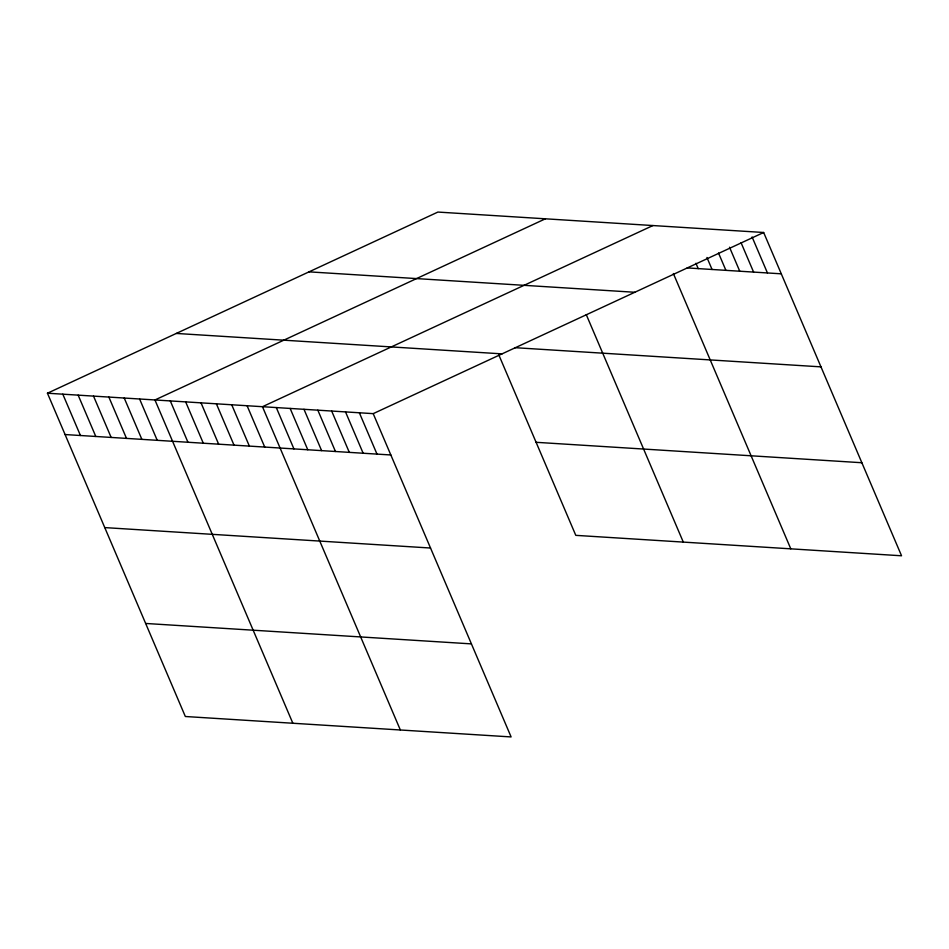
<?xml version="1.0" encoding="UTF-8"?>
<svg xmlns="http://www.w3.org/2000/svg" width="949" height="949" viewBox="0 0 949 949"><rect width="100%" height="100%" fill="white"/><g stroke="black" fill="none" stroke-linecap="round" stroke-linejoin="round"><path stroke-width="1.42" d="M47.45 393.218L373.206 413.645L511.108 736.934L185.34 716.507L47.45 393.218L437.892 212.066L763.66 232.493L901.55 555.782L575.794 535.355L498.616 354.428M545.402 218.804L154.948 399.968L292.85 723.245M652.9 225.554L262.458 406.706L400.348 729.983M373.206 413.645L763.66 232.493M687.135 267.915L781.288 273.822M309.054 271.853L634.81 292.268M514.761 347.666L820.968 366.86M176.3 333.443L502.057 353.87M536.102 442.305L861.858 462.732M65.078 434.547L390.834 454.974M104.77 527.597L430.526 548.024M145.66 623.457L471.416 643.885M752.082 236.953L767.444 272.956M741.086 242.754L753.589 272.078M729.52 247.215L739.745 271.212M718.512 253.015L725.902 270.346M706.946 257.476L712.058 269.48M695.937 263.276L698.215 268.614M673.363 273.526L790.79 548.83M586.268 314.629L683.292 542.093M359.363 412.779L376.99 454.108M345.519 411.913L363.147 453.242M331.676 411.047L349.303 452.365M317.832 410.17L335.46 451.499M303.988 409.304L321.616 450.633M290.145 408.438L307.773 449.767M276.301 407.572L293.929 448.901M247.096 405.745L264.724 447.062M231.734 404.772L249.362 446.101M216.384 403.811L234.012 445.14M201.022 402.851L218.65 444.179M185.66 401.89L203.288 443.219M170.31 400.929L187.938 442.246M139.598 398.995L157.226 440.324M124.236 398.034L141.864 439.363M108.874 397.073L126.502 438.402M93.524 396.113L111.152 437.442M78.162 395.152L95.79 436.469M62.812 394.179L80.44 435.508"/></g></svg>
